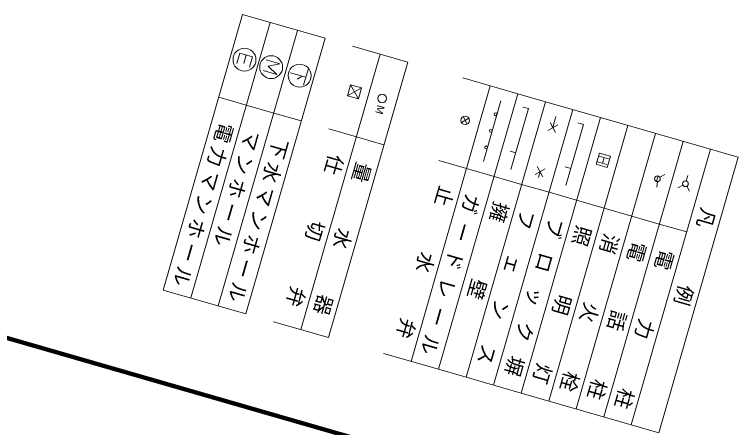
# Model space of a CAD drawing. Units: millimetres on the paper. Extents: x -41381735 to 995, y -187209857 to 638.
# Drawn here: x -41308541 to -41245197, y -187145993 to -187109982 of the extents above; entities that cross this region are included whole.
import ezdxf
from ezdxf.enums import TextEntityAlignment as Align

# ---------------------------------------------------------------- set-up
doc = ezdxf.new("R2010")
doc.units = ezdxf.units.MM
doc.layers.add('S-BGD', color=7, linetype='Continuous', lineweight=13)
doc.layers.add('S-TTL', color=7, linetype='Continuous', lineweight=140)
doc.styles.add('ＭＳ ゴシック', font='')
doc.styles.get('ＭＳ ゴシック').set_extended_font_data('MS Gothic')

msp = doc.modelspace()

# ---------------------------------------------------------------- linework, layer by layer
at = {"layer": 'S-BGD'}
for p, q in [((-41288649.831, -187109981.917), (-41295563.481, -187134006.934)), ((-41281442.326, -187112056.012), (-41288649.831, -187109981.917)), ((-41286247.329, -187110673.282), (-41293160.979, -187134698.299)), ((-41283844.827, -187111364.647), (-41290758.477, -187135389.664)), ((-41281442.326, -187112056.012), (-41288355.976, -187136081.029)), ((-41274234.821, -187114130.107), (-41279039.824, -187112747.377)), ((-41288892.022, -187113347.657), (-41289153.548, -187114256.463)), ((-41287775.092, -187113669.074), (-41288892.022, -187113347.657)), ((-41288330.088, -187113509.364), (-41288543.701, -187114251.671)), ((-41287775.092, -187113669.074), (-41288036.618, -187114577.88)), ((-41276637.322, -187113438.742), (-41283550.972, -187137463.759)), ((-41286595.386, -187113934.194), (-41285387.403, -187114281.814)), ((-41285387.403, -187114281.814), (-41286402.216, -187114493.083)), ((-41274234.821, -187114130.107), (-41281148.47, -187138155.124)), ((-41285653.183, -187115211.931), (-41286859.432, -187114864.811)), ((-41286402.216, -187114493.083), (-41285653.183, -187115211.931)), ((-41282916.822, -187114764.88), (-41283316.099, -187116152.37)), ((-41284455.388, -187115073.324), (-41283116.46, -187115458.625)), ((-41283435.583, -187115366.792), (-41283891.208, -187115618.786)), ((-41283661.622, -187115301.745), (-41283663.783, -187115309.253)), ((-41264624.814, -187116895.567), (-41269429.817, -187115512.837)), ((-41279223.53, -187116108.09), (-41279500.076, -187117069.091)), ((-41278262.529, -187116384.636), (-41279223.53, -187116108.09)), ((-41278539.075, -187117345.637), (-41279223.53, -187116108.09)), ((-41267027.315, -187116204.202), (-41273940.965, -187140229.219)), ((-41279500.076, -187117069.091), (-41278262.529, -187116384.636)), ((-41278539.075, -187117345.637), (-41278262.529, -187116384.636)), ((-41288321.424, -187117880.787), (-41290723.926, -187117189.422)), ((-41279500.076, -187117069.091), (-41278539.075, -187117345.637)), ((-41264624.814, -187116895.567), (-41271538.464, -187140920.584)), ((-41262222.312, -187117586.932), (-41264624.814, -187116895.567)), ((-41285918.922, -187118572.152), (-41288321.424, -187117880.787)), ((-41262222.312, -187117586.932), (-41269135.962, -187141611.949)), ((-41266094.279, -187117515.826), (-41267616.887, -187122806.905)), ((-41266094.279, -187117515.826), (-41267616.887, -187122806.905)), ((-41263700.618, -187118189.41), (-41264181.118, -187118051.137)), ((-41257417.309, -187118969.662), (-41262222.312, -187117586.932)), ((-41283516.421, -187119263.517), (-41285918.922, -187118572.152)), ((-41259819.81, -187118278.297), (-41266733.46, -187142303.314)), ((-41263700.618, -187118189.41), (-41265231.324, -187123508.633)), ((-41268885.061, -187119029.403), (-41269541.369, -187119392.39)), ((-41269031.722, -187119539.051), (-41269394.708, -187118882.743)), ((-41257417.309, -187118969.662), (-41264330.959, -187142994.679)), ((-41261332.671, -187120279.314), (-41261816.654, -187119404.236)), ((-41261298.116, -187118880.775), (-41261574.662, -187119841.775)), ((-41245404.8, -187122426.487), (-41257417.309, -187118969.662)), ((-41278711.417, -187120646.247), (-41281113.919, -187119954.882)), ((-41261137.124, -187119599.784), (-41262012.201, -187120083.766)), ((-41255014.807, -187119661.027), (-41261928.457, -187143686.044)), ((-41258895.615, -187119572.14), (-41260426.321, -187124891.363)), ((-41258895.615, -187119572.14), (-41259376.115, -187119433.867)), ((-41276308.916, -187121337.612), (-41278711.417, -187120646.247)), ((-41252612.305, -187120352.392), (-41259525.955, -187144377.409)), ((-41250209.804, -187121043.757), (-41257123.453, -187145068.774)), ((-41264806.802, -187122033.412), (-41265287.302, -187121895.139)), ((-41247807.302, -187121735.122), (-41254720.952, -187145760.139)), ((-41257506.257, -187122070.593), (-41257782.803, -187123031.593)), ((-41257540.166, -187122341.957), (-41256723.584, -187122576.944)), ((-41256545.256, -187122347.139), (-41257506.257, -187122070.593)), ((-41257100.468, -187122468.489), (-41257237.543, -187122944.828)), ((-41256821.802, -187123308.139), (-41256545.256, -187122347.139)), ((-41245404.8, -187122426.487), (-41252318.45, -187146451.504)), ((-41269101.41, -187123411.707), (-41271503.912, -187122720.342)), ((-41257782.803, -187123031.593), (-41256821.802, -187123308.139)), ((-41256855.425, -187123054.79), (-41257674.624, -187122819.05)), ((-41266698.909, -187124103.072), (-41269101.41, -187123411.707)), ((-41262243.307, -187123443.787), (-41263118.385, -187123927.769)), ((-41262438.855, -187124123.317), (-41262922.838, -187123248.239)), ((-41262680.846, -187123685.778), (-41262828.823, -187124199.998)), ((-41260001.799, -187123416.142), (-41260482.299, -187123277.869)), ((-41264296.407, -187124794.437), (-41266698.909, -187124103.072)), ((-41252378.965, -187124061.577), (-41252517.238, -187124542.077)), ((-41252231.095, -187124177.698), (-41251793.558, -187123935.704)), ((-41249794.855, -187124018.458), (-41249933.128, -187124498.959)), ((-41261893.905, -187125485.802), (-41264296.407, -187124794.437)), ((-41252451.107, -187124551.809), (-41252506.373, -187125048.745)), ((-41250221.034, -187124860.204), (-41250658.573, -187125102.196)), ((-41249639.277, -187125395.517), (-41249881.269, -187124957.978)), ((-41259491.404, -187126177.167), (-41261893.905, -187125485.802)), ((-41257088.902, -187126868.532), (-41259491.404, -187126177.167)), ((-41254686.4, -187127559.897), (-41257088.902, -187126868.532)), ((-41252283.898, -187128251.262), (-41254686.4, -187127559.897)), ((-41249881.397, -187128942.627), (-41252283.898, -187128251.262)), ((-41288355.976, -187136081.029), (-41295563.481, -187134006.934)), ((-41281148.47, -187138155.124), (-41285953.474, -187136772.394)), ((-41271538.464, -187140920.584), (-41276343.467, -187139537.854)), ((-41269135.962, -187141611.949), (-41271538.464, -187140920.584)), ((-41264330.959, -187142994.679), (-41269135.962, -187141611.949)), ((-41252318.45, -187146451.504), (-41264330.959, -187142994.679))]:
    msp.add_line(p, q, dxfattribs=at)
for centre, radius in [((-41288476.413, -187113924.328), 1000), ((-41286148.873, -187114569.887), 1000), ((-41283663.783, -187115309.253), 1000), ((-41276454.158, -187117306.064), 375), ((-41266560.087, -187118682.508), 125), ((-41269213.215, -187119210.897), 375), ((-41266974.906, -187120124.009), 125), ((-41267389.725, -187121565.511), 125), ((-41252448.102, -187124301.827), 250), ((-41250002.264, -187124739.209), 250)]:
    msp.add_circle(centre, radius, dxfattribs=at)
at = {"layer": 'S-TTL'}
msp.add_line((-41103162.046, -187197481.836), (-41369359.235, -187120878.595), dxfattribs=at)

# ---------------------------------------------------------------- texts
at = {"layer": 'S-BGD', "style": 'ＭＳ ゴシック'}
msp.add_text('Ｍ', height=659.8, rotation=253.946, dxfattribs=at).set_placement((-41277045.246, -187117702.434), align=Align.BOTTOM_LEFT)
at = {"layer": 'S-BGD', "char_height": 1283, "attachment_point": 7, "rotation": 253.946, "style": 'ＭＳ ゴシック'}
for s, insert in [('\\T1.24;電力マンホール', (-41290796.517, -187119249.696)), ('\\T1.24;マンホール', (-41288394.016, -187119941.061)), ('\\T1.24;下水マンホール', (-41285991.514, -187120632.426)), ('\\T3.43;仕切弁', (-41281186.511, -187122015.156)), ('\\T3.43;量水器', (-41278784.009, -187122706.521)), ('\\T3.43;止水弁', (-41271576.504, -187124780.616)), ('\\T1.46;ガードレール', (-41269197.561, -187125465.202)), ('\\T4;擁壁', (-41266771.5, -187126163.346)), ('\\T4;凡例', (-41248709.531, -187126678.398)), ('\\T2.33;フェンス', (-41264368.999, -187126854.711)), ('\\T1.79;ブロック塀', (-41261966.497, -187127546.076)), ('\\T3.57;照明灯', (-41259563.995, -187128237.441)), ('\\T3.57;消火栓', (-41257161.494, -187128928.806)), ('\\T3.57;電話柱', (-41254758.992, -187129620.171)), ('\\T3.6;電力柱', (-41252356.49, -187130311.536))]:
    msp.add_mtext(s, dxfattribs=dict(at, insert=insert))

doc.saveas('drawing.dxf')
